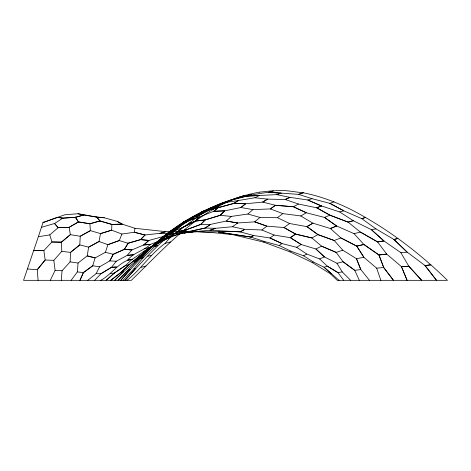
<?xml version="1.0" encoding="UTF-8"?>
<svg xmlns="http://www.w3.org/2000/svg" width="471" height="471" viewBox="0 0 471 471"><rect width="100%" height="100%" fill="white"/><g stroke="black" fill="none" stroke-linecap="round" stroke-linejoin="round"><path stroke-width="0.71" d="M100.488 233.628L111.674 230.184L111.862 224.408L99.982 220.958L89.902 223.749L78.433 221.918L69.16 227.316L58.163 227.681L49.779 234.87L38.345 236.742L23.55 280.327L131.309 280.327C165.433 247.54 198.309 208.912 245.491 195.282C223.731 201.747 202.501 210.19 183.225 222.312C158.232 237.72 138.386 259.539 118.05 280.327L128.412 270.224L130.155 269.665L149.79 248.941L170.461 231.043M61.259 280.327L62.066 270.76L70.12 261.876L70.503 252.403L79.782 244.914L80.235 236.248L90.367 230.631L100.494 233.61L111.674 230.154M71.139 280.327L77.374 271.908L78.056 263.042L87.2 255.859L88.654 247.145L99.04 241.499L107.9 244.661L119.298 240.563L128.088 243.242L140.599 239.627L148.854 240.451L162.371 236.772L169.266 233.863L209.995 230.266L240.234 231.867L253.669 235.529L269.96 237.973L281.999 243.584L296.689 247.322L306.721 254.028L319.632 258.956L327.345 266.168L337.978 272.638L343.712 280.327M38.345 236.742L43.008 222.571L64.792 214.776L77.998 213.74L96.655 217.054L104.268 217.767L117.197 221.388L122.23 224.143L134.983 228.305L134.288 232.256L121.901 234.052L111.674 230.184M100.494 233.61L99.04 241.499L88.654 247.145L79.782 244.92L70.503 252.403L61.813 251.308L53.824 260.339L55.113 270.378L50.285 280.327M131.845 249.96L124.421 249.312L113.246 254.293L109.784 260.905L99.581 266.827L92.752 265.768L83.379 272.615L79.952 280.327L83.379 272.615L92.752 265.768L95.107 257.914L87.2 255.859L95.107 257.92L105.41 252.297L107.9 244.661M43.22 221.941L43.008 222.571L57.368 217.361L62.914 218.144L75.437 217.29L83.856 215L96.649 217.084L104.268 217.767M121.901 234.052L119.298 240.546L107.9 244.655M87.759 280.327L96.108 273.663L99.581 266.827M131.839 249.96L124.421 249.318L113.246 254.305L109.784 260.899L116.278 261.246L127.194 255.37L131.839 249.96L143.743 244.961L150.455 244.396L162.954 239.504L169.601 236.365L205.185 228.017L215.571 228.3L232.444 226.734L237.643 222.977L254.717 221.841L266.857 226.145L284.048 227.558L295.564 234.087L311.902 237.961L321.593 246.174L336.176 252.409L343.035 261.746L354.757 270.33L359.338 280.327M128.088 243.242L124.421 249.312L128.088 243.26L140.605 239.604L148.86 240.44L143.743 244.961L150.461 244.408C143.531 250.925 133.364 252.603 127.435 260.316C116.832 264.867 110.803 274.923 100.782 280.327M94.671 280.327L100.9 273.775L111.468 267.328L116.278 261.246M127.035 280.327C141.053 269.265 150.537 253.834 165.115 243.407C174.199 231.65 187.811 225.226 198.809 215.577C217.578 204.579 237.855 196.119 259.309 192.168M130.155 269.665L120.782 280.327L130.167 269.671L128.418 270.23M123.037 280.327L133.941 268.758L135.613 268.37L124.992 280.327C146.24 257.231 167.388 233.21 194.535 216.89C216.53 202.424 242.718 195.553 268.558 192.309C279.615 188.323 291.82 191.809 303.159 192.763C319.344 195.936 334.863 201.676 349.67 208.859C385.802 227.293 418.495 252.02 447.45 280.327L337.26 280.327L330.395 273.822L312.191 262.482L289.965 251.855L263.742 242.129L232.933 234.676L214.405 232.762L195.135 231.567L165.833 231.679L134.983 228.311M186.816 220.222L164.191 237.084L143.178 257.731L141.023 258.591L149.79 248.935C138.274 259.545 125.686 268.976 114.741 280.327L123.673 271.537L121.253 272.185L110.785 280.327L121.253 272.191L128.877 264.655L147.099 250.166L158.291 242.412L178.385 231.655L186.928 229.548L200.74 224.426L205.238 219.916L220.204 215.288L224.738 210.837L240.911 207.517L252.909 209.619L270.325 208.924L282.847 213.622L300.769 215.959L312.891 223.177L330.418 228.506L340.88 237.914L356.759 246.145L363.877 257.313L376.647 268.152L380.886 280.327M369.464 280.327L360.798 269.559L356.482 258.697L342.77 250.189L334.227 240.498L317.943 234.611L311.902 237.961L295.564 234.087L284.048 227.558L289.559 223.507L306.957 226.633L317.937 234.623L334.222 240.504L340.88 237.914L356.771 246.133L363.889 244.467L378.949 254.982L383.724 267.563L393.456 280.327L383.724 267.563L378.949 254.982L363.877 244.484L354.051 233.663L336.612 225.986L324.466 217.419L306.303 212.774L293.409 206.74L275.435 205.291L262.741 202.1L245.632 203.766L233.769 203.437L218.002 207.735L213.757 211.291L199.257 216.978L195.371 221.105L182.224 227.681L173.316 231.279L153.275 245.161L142.501 254.316L134.459 262.1L136.802 260.793M140.605 239.604L145.003 234.976L160.063 233.322L165.833 231.679L160.058 233.345M140.599 239.627L145.003 235L134.288 232.238L145.003 235M231.273 216.436L226.292 221.04L237.643 222.977L226.292 221.04L210.543 224.384L200.746 224.42L186.94 229.56L178.385 231.655L182.224 227.681L195.371 221.105L205.238 219.898L220.204 215.306L231.273 216.425L247.893 214.028L259.933 217.414L277.437 217.684L289.553 223.513M178.379 231.644L182.224 227.681M200.746 224.42L205.238 219.898L195.371 221.105L199.257 216.984C182.106 222.018 166.652 233.557 153.275 245.161M154.824 246.421L157.626 245.385L154.824 246.415C169.142 231.626 186.269 219.392 204.873 210.566L194.541 216.895L198.809 215.577L213.822 207.652L219.174 205.951L213.81 207.629M121.253 272.185C134.771 259.233 149.495 246.987 166.151 238.273M220.204 215.306L224.738 210.843L213.746 211.279L218.002 207.735L233.769 203.437L245.632 203.766L240.911 207.528L245.638 203.76M134.459 262.1L142.495 254.311L139.593 256.253M158.291 242.418L161.565 239.333M128.877 264.655L125.292 265.668L114.212 273.133L106.146 280.327L114.212 273.133L125.292 265.668L132.115 259.344L149.902 247.346L161.694 241.105L168.853 237.831L181.918 232.939L205.179 228.023L210.537 224.39L205.185 228.017M143.743 244.961L148.854 240.451M180.576 225.845L177.019 227.334L180.57 225.833L170.72 234.511L174.617 233.428M247.893 214.028L252.909 209.619M259.933 217.414L254.711 221.841L266.857 226.151L261.87 229.978L244.732 229.353L240.234 231.867C225.132 230.867 210.278 232.509 195.135 231.567L199.71 231.608L186.61 232.132L169.272 233.834L162.377 236.754L169.589 236.365L162.942 239.492L168.871 237.849L149.902 247.346L143.155 252.22L147.099 250.166M38.086 280.327L37.244 269.73L45.157 260.004L43.868 250.566L33.818 250.672L43.868 250.566L51.934 241.982L61.407 242.159L70.338 234.67L80.235 236.248L90.367 230.649L89.902 223.749M186.84 220.263L183.248 222.347L167.458 233.457L189.371 220.134L193.039 217.06L207.216 210.29L211.338 207.764L226.675 202.265L231.043 200.169L247.204 196.113L251.72 194.558L240.234 196.996L251.72 194.558M161.3 238.638L164.191 237.084L161.306 238.65L170.473 231.055M189.389 220.157C201.735 210.743 217.054 206.463 231.043 200.151L219.857 203.855M277.437 217.684L282.847 213.628M275.435 205.291L270.325 208.924L275.429 205.285L293.409 206.74L306.309 212.78L300.769 215.959M250.825 237.06L253.669 235.529L250.825 237.06L218.544 232.109L250.825 237.06L264.631 241.576L279.209 245.515L281.999 243.584L269.96 237.967L274.104 235.047L290.354 237.672L301.11 244.508L315.911 248.994L324.431 256.913L336.995 263.295L342.24 271.902L350.624 280.327M289.965 251.855L290.925 251.19L303.63 255.824L313.268 261.947L324.042 267.222L339.055 280.327M290.354 237.672L295.558 234.093L290.36 237.667L301.116 244.496L296.695 247.316M181.918 232.939L186.94 229.56L181.906 232.915L190.149 231.379L183.92 233.092L192.951 231.703L183.931 233.086M147.417 250.519L149.79 248.941M83.862 214.988L75.442 217.278L62.914 218.144L54.536 223.49L41.419 227.316M161.7 241.117L166.145 238.261M263.742 242.129L264.631 241.576M111.468 267.328L116.637 266.986L111.468 267.322L100.9 273.769L96.108 273.663M306.957 226.633L312.891 223.177M58.163 227.676L54.542 223.484L58.163 227.681L69.16 227.316L78.427 221.935L89.896 223.778L99.97 220.993L111.862 224.437L122.23 224.161L117.197 221.388M312.897 223.172L306.962 226.628L317.943 234.611M303.63 255.824L306.715 254.034M240.239 231.867L244.737 229.359L232.444 226.734M193.039 217.06L183.225 222.312L193.063 217.113M293.415 206.745L298.461 204.037L316.7 207.793L329.93 215.194L348.116 222.129L360.35 232.056L377.577 241.9L386.697 254.105L401.451 266.615L407.097 280.327L401.445 266.627L408.822 266.239L421.669 280.327L408.816 266.25L400.868 252.662L383.906 240.934L371.395 229.683L353.291 220.716L339.644 211.926L321.452 205.951L307.775 200.004L289.853 197.349L276.689 194.611L247.204 196.101L259.45 195.489L254.923 197.749L238.261 200.558L233.769 203.437L238.261 200.558L226.681 202.277M312.191 262.482L313.268 261.947M200.799 212.362L211.338 207.764M200.829 212.415L211.373 207.823M319.632 258.956L324.425 256.919L315.911 248.994L321.599 246.162L336.182 252.403L342.77 250.189M336.612 225.986L330.418 228.506L336.6 225.992L324.46 217.408L329.93 215.194L348.122 222.118L353.297 220.711L348.116 222.129M141.012 258.585L143.172 257.725L133.941 268.758L135.619 268.376M329.935 215.2L316.7 207.793L321.452 205.962L307.775 200.004L312.014 198.674L329.883 203.36L343.818 210.837L361.828 218.685L375.946 228.871L393.98 239.498L407.185 252.156L425.048 265.556L436.523 280.327L425.048 265.556L430.924 264.826L425.054 265.55M316.7 207.782L321.452 205.951M329.883 203.36L333.963 201.823M361.828 218.691L365.567 217.396L361.828 218.685M259.303 192.174L273.539 190.673L268.552 192.286L281.093 193.116L276.683 194.611L281.099 193.128L298.62 194.382L312.014 198.674M189.371 220.134L199.257 216.978M194.541 216.895L198.803 215.565M188.995 223.331L194.405 221.788M162.942 239.492L168.853 237.831M144.579 248.812L149.902 247.346M165.115 243.407L170.596 241.917M121.253 272.191L123.673 271.537M393.98 239.498L397.971 238.438L393.974 239.498L407.174 252.162L400.868 252.662M339.644 211.926L343.818 210.837L329.883 203.36M354.039 233.681L360.35 232.056L377.583 241.9L383.912 240.934L371.395 229.683L375.946 228.871M336.995 263.295L343.035 261.746L354.757 270.33L360.798 269.559L356.476 258.703L363.877 257.313L356.771 246.133M141.112 267.316L145.975 266.097M207.252 210.354L218.02 207.776L207.216 210.29M356.759 246.145L363.877 244.484M147.935 256.212L151.056 255.488M342.246 271.902L337.978 272.638L327.345 266.168L324.042 267.222L331.284 273.669L330.395 273.822M377.577 241.9L383.906 240.934M110.638 273.457L114.212 273.133M376.647 268.152L383.73 267.557M162.377 236.754L169.601 236.365M401.445 266.627L408.816 266.25M213.757 211.291L224.738 210.837M186.61 232.103L199.716 231.585M111.862 224.408L122.23 224.143M53.824 260.339L45.157 260.004L37.244 269.73L27.659 268.959M55.113 270.378L62.066 270.76M160.063 233.322L169.266 233.863M268.558 192.309L281.099 193.128M254.923 197.749L267.522 199.127L285.232 199.504L298.461 204.043M77.374 271.908L83.379 272.621M57.368 217.361L62.908 218.144M70.12 261.876L78.056 263.042M77.998 213.74L83.856 215M105.41 252.291L113.246 254.305M261.87 229.978L274.098 235.041M279.203 245.515L290.931 251.19M96.655 217.054L99.982 220.958M96.649 217.084L99.97 220.993M75.442 217.278L78.433 221.918M75.437 217.29L78.427 221.935M49.779 234.87L51.934 241.982L61.407 242.165L70.338 234.682L69.16 227.316M61.407 242.159L61.813 251.308M176.525 227.858L173.31 231.273L176.531 227.87M267.522 199.127L262.741 202.094L267.516 199.133M289.853 197.349L285.232 199.504L289.853 197.349M215.571 228.3L209.989 230.29L215.577 228.288M303.159 192.763L298.626 194.376L303.159 192.763M234.093 234.375L232.933 234.676L234.087 234.381M132.115 259.344L127.435 260.316L132.115 259.344M386.697 254.105L378.949 254.982L386.691 254.11M133.169 254.799L127.194 255.37L133.169 254.805"/></g></svg>
